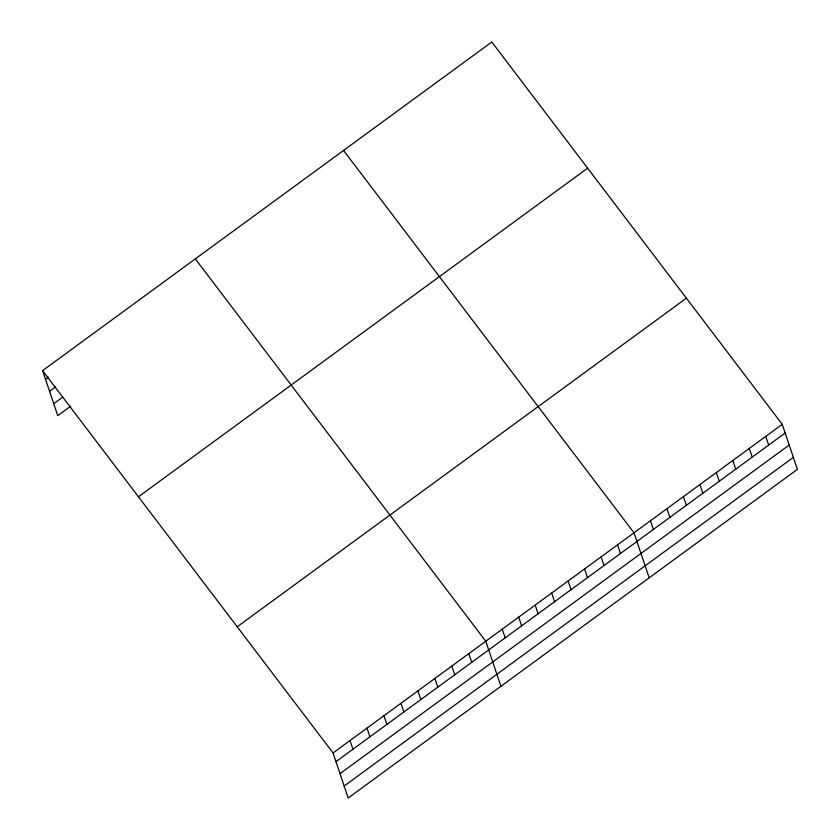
<?xml version="1.0" encoding="UTF-8"?>
<svg xmlns="http://www.w3.org/2000/svg" width="840" height="840" viewBox="0 0 840 840"><rect width="100%" height="100%" fill="white"/><g stroke="black" fill="none" stroke-linecap="round" stroke-linejoin="round"><path stroke-width="1.26" d="M42.599 370.619L491.788 42L782.25 424.337L797.401 469.382L348.212 798L333.06 752.955L42.599 370.619L57.75 415.663L70.728 406.171M45.518 379.312L48.51 377.118M49.56 391.314L55.545 386.925M53.718 403.673L62.696 397.1M138.442 496.797L587.643 168.168M237.206 626.787L686.396 298.169M333.06 752.955L782.25 424.337M335.979 761.649L785.169 433.02M340.022 773.64L789.212 445.022M344.18 785.999L793.37 457.38M343.55 150.444L634.011 532.781L649.173 577.825M195.321 258.888L485.782 641.225L500.934 686.27M765.775 436.38L768.705 445.074M749.301 448.434L752.231 457.118M732.837 460.478L735.756 469.171M716.363 472.531L719.292 481.226M699.899 484.586L702.818 493.269M683.424 496.629L686.353 505.323M666.95 508.683L669.879 517.367M650.486 520.726L653.404 529.42M617.547 544.824L620.466 553.518M601.073 556.878L603.992 565.572M584.598 568.932L587.528 577.615M568.134 580.976L571.053 589.67M551.659 593.029L554.589 601.713M535.196 605.073L538.115 613.767M518.721 617.127L521.64 625.811M502.247 629.171L505.176 637.865M468.815 653.635L471.733 662.329M451.836 666.057L454.766 674.74M434.868 678.468L437.798 687.162M417.9 690.879L420.83 699.573M400.932 703.3L403.862 711.984M383.964 715.712L386.883 724.405M366.996 728.123L369.915 736.817M350.028 740.544L352.947 749.227"/></g></svg>
